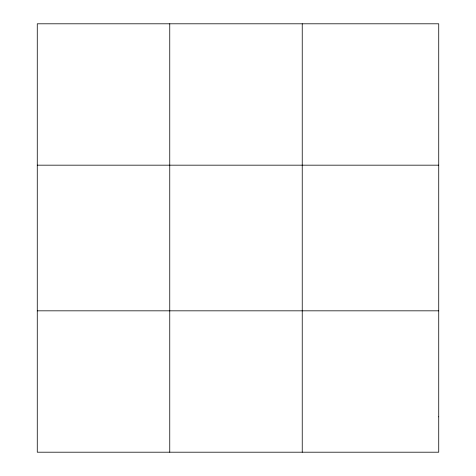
<?xml version="1.0" encoding="UTF-8"?>
<svg xmlns="http://www.w3.org/2000/svg" width="476" height="476" viewBox="0 0 476 476"><rect width="100%" height="100%" fill="white"/><g stroke="black" fill="none" stroke-linecap="round" stroke-linejoin="round"><path stroke-width="0.71" d="M169.754 452.2L169.754 23.8M302.236 452.2L302.236 23.8M37.271 165.172L438.729 165.172M37.271 310.828L438.729 310.828M438.729 416.857L438.729 452.2L37.271 452.2L37.271 23.8L438.729 23.8L438.729 416.857"/></g></svg>
